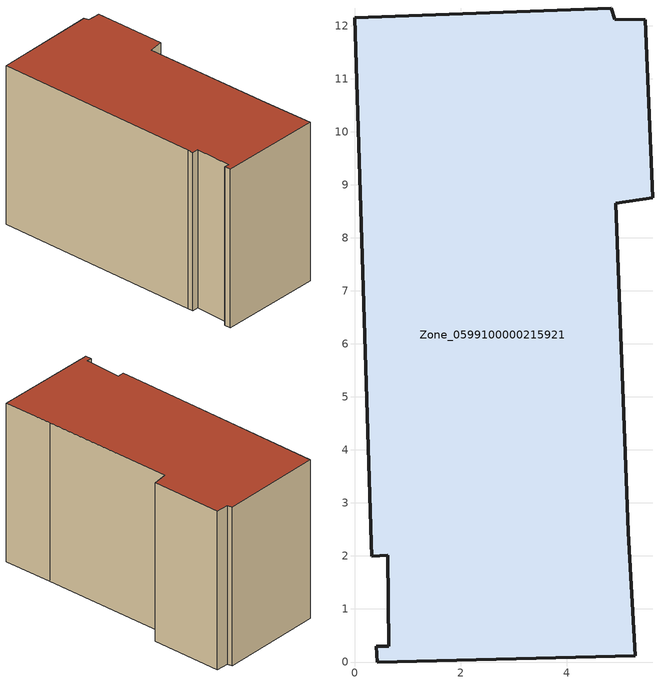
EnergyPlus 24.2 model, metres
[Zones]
Zone_0599100000215921
 floor ground (C_G): 0.42,0 0.41,0.3 0.64,0.3 0.62,2.01 0.32,2 0.31,2.25 0,12.15 4.83,12.34 4.9,12.13 5.48,12.12 5.62,8.76 4.92,8.65 5.16,2.45 5.29,0.12 z0
 wall outside (C_F): 4.83,12.34 0,12.15 0.31,2.25 0.32,2 0.62,2.01 0.64,0.3 0.41,0.3 0.42,0 5.29,0.12 5.16,2.45 4.92,8.65 5.62,8.76 5.48,12.12 4.9,12.13 4.83,12.34 z0:7.6
 roof outside (C_R): 0.41,0.3 0.42,0 5.29,0.12 5.16,2.45 4.92,8.65 5.62,8.76 5.48,12.12 4.9,12.13 4.83,12.34 0,12.15 0.31,2.25 0.32,2 0.62,2.01 0.64,0.3 z7.6
[BUILDING]
Pand.0599100000215921: North Axis=0; Terrain=City; Loads Convergence Tolerance Value=0.04; Temperature Convergence Tolerance Value=0.4; Solar Distribution=FullExterior; Maximum Number of Warmup Days=25; Minimum Number of Warmup Days=1
[Site:Location]
Rotterdam.The.Hague.AP_ZH_NLD Design_Conditions: Latitude=51.96; Longitude=4.45; Time Zone=1; Elevation=-4.5
[SITE:GROUNDTEMPERATURE:BUILDINGSURFACE]
18, 18, 18, 18, 18, 18, 18, 18, 18, 18, 18, 18
[MATERIAL] Thermal Absorptance=0.9; Solar Absorptance=0.7; Visible Absorptance=0.7
Name | Roughness | Thickness | Conductivity | Density | Specific Heat
G.TI.1975-1991 | MediumSmooth | 0.15 | 0.288461 | 540 | 1210
F.TI.1975-1991 | Rough | 0.3 | 0.230769 | 1920 | 840
R.TI.1975-1991 | MediumRough | 0.2 | 0.153846 | 1500 | 1000
[CONSTRUCTION]
C_G: G.TI.1975-1991
C_F: F.TI.1975-1991
C_R: R.TI.1975-1991
[ZONE]
Zone_0599100000215921: Type=1; Multiplier=1; Ceiling Height=Autocalculate; Volume=Autocalculate; Floor Area=autocalculate; Part of Total Floor Area=Yes
[ZONEINFILTRATION:DESIGNFLOWRATE]
Infil_Zone_0599100000215921: Zone or ZoneList or Space or SpaceList=Zone_0599100000215921; Schedule=AlwaysOn; Design Flow Rate Calculation Method=Flow/Area; Flow Rate per Floor Area=0.003; Constant Term Coefficient=1; Temperature Term Coefficient=0; Velocity Term Coefficient=0; Velocity Squared Term Coefficient=0
[HVACTEMPLATE:ZONE:IDEALLOADSAIRSYSTEM]
Zone_0599100000215921: Maximum Heating Supply Air Temperature=50; Minimum Cooling Supply Air Temperature=13; Maximum Heating Supply Air Humidity Ratio=0.0156; Minimum Cooling Supply Air Humidity Ratio=0.0077; Heating Limit=NoLimit; Cooling Limit=NoLimit; Dehumidification Control Type=ConstantSensibleHeatRatio; Cooling Sensible Heat Ratio=0.7; Dehumidification Setpoint=60; Humidification Control Type=None; Humidification Setpoint=30; Outdoor Air Method=None; Outdoor Air Flow Rate per Person=0.00944; Outdoor Air Flow Rate per Zone Floor Area=0; Outdoor Air Flow Rate per Zone=0; Demand Controlled Ventilation Type=None; Outdoor Air Economizer Type=NoEconomizer; Heat Recovery Type=None; Sensible Heat Recovery Effectiveness=0.7; Latent Heat Recovery Effectiveness=0.65
[ZONECONTROL:THERMOSTAT]
ThermostatControl_Zone_0599100000215921: Zone or ZoneList=Zone_0599100000215921; Control Type Schedule=DualSetpointControlType; Control 1=Thermostat_Zone_0599100000215921; Temperature Difference Between Cutout And Setpoint=0
[THERMOSTATSETPOINT:DUALSETPOINT]
Thermostat_Zone_0599100000215921: Heating Setpoint Temperature Schedule=HeatingSetpoint_Zone_0599100000215921; Cooling Setpoint Temperature Schedule=CoolingSetpoint_Zone_0599100000215921
[SCHEDULE:COMPACT]
HeatingSetpoint_Zone_0599100000215921: Through: 12/31, For: AllDays, Until: 24:00, 21
CoolingSetpoint_Zone_0599100000215921: Through: 12/31, For: AllDays, Until: 24:00, 24
DualSetpointControlType: Through: 12/31, For: AllDays, Until: 24:00, 4
AlwaysOn: Through: 12/31, For: AllDays, Until: 24:00, 1
